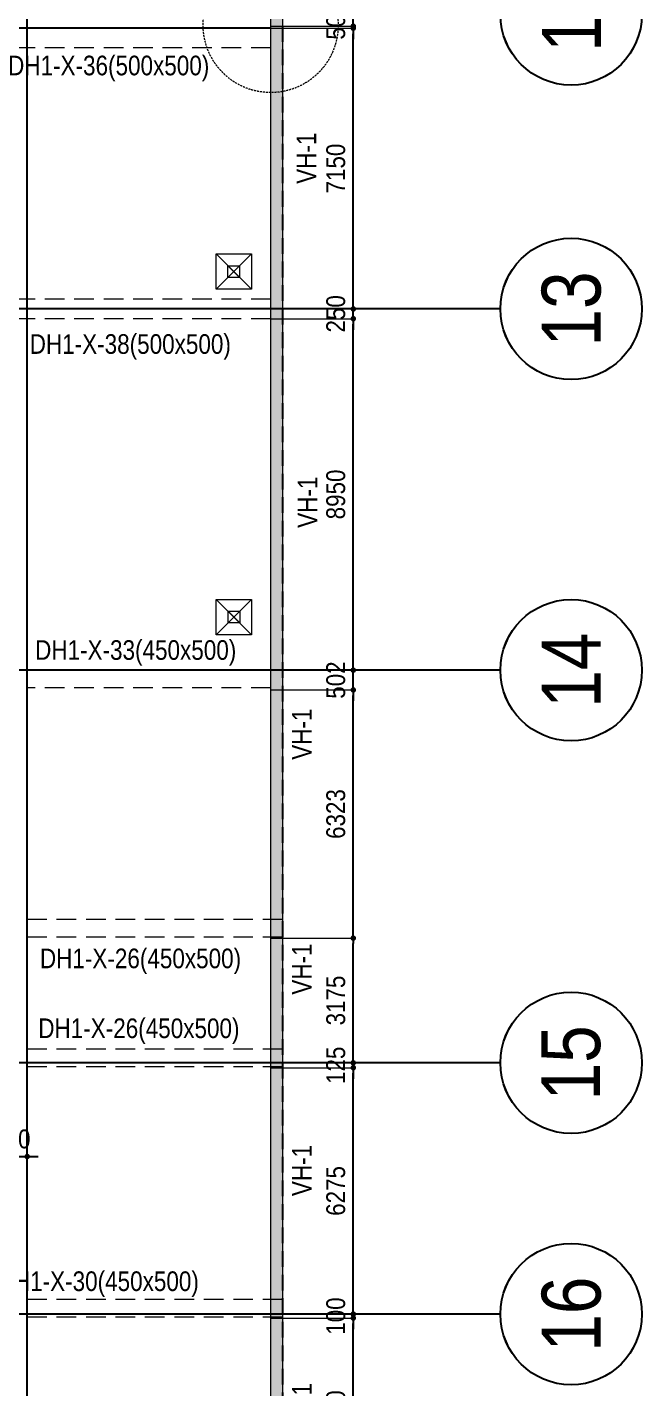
# Model space of a CAD drawing. Header units: millimetres. Extents: x 3718783 to 4027851, y 882487 to 1100782.
# Drawn here: x 3893729 to 3909382, y 948620 to 983271 of the extents above; entities that cross this region are included whole.
import ezdxf
from ezdxf.enums import TextEntityAlignment as Align

# ---------------------------------------------------------------- set-up
doc = ezdxf.new("R2010")
doc.units = ezdxf.units.MM
doc.header["$LTSCALE"] = 200
doc.header["$MEASUREMENT"] = 0
for name, pattern in [('CHG_XX_Cot_Ham 1$0$MB_Luoi truc$0$HTT Hidden 21', [3, 2, -1]), ('CHG_XX_Damsan_Ham 1$0$HIDDEN', [0.375, 0.25, -0.125]), ('CHG_XX_Luoi truc$0$MB_Luoi truc$0$Center101', [13, 10, -1, 1, -1]), ('HIDDEN', [0.375, 0.25, -0.125])]:
    doc.linetypes.add(name, pattern=pattern)
doc.layers.get('Defpoints').update_dxf_attribs({"color": 14, "lineweight": 0})
for name, color, linetype, lineweight in [('CHG_XX_Cot_Ham 1$0$Ap0302_PC', 150, 'Continuous', 9), ('CHG_XX_Cot_Ham 1$0$Ap0311_H', 8, 'Continuous', 15), ('CHG_XX_Damsan_Ham 1$0$DBAO', 3, 'Continuous', 13), ('CHG_XX_Damsan_Ham 1$0$DGIONG', 4, 'Continuous', 13), ('CHG_XX_Damsan_Ham 1$0$DMo', 254, 'CHG_XX_Damsan_Ham 1$0$HIDDEN', 9), ('CHG_XX_Damsan_Ham 1$0$Star Lo Mo', 5, 'Continuous', 13), ('Dim 200', 1, 'Continuous', 5), ('DMo', 254, 'HIDDEN', 9), ('MB_Luoi truc$0$Dim 300', 1, 'Continuous', 5)]:
    doc.layers.add(name, color=color, linetype=linetype, lineweight=lineweight)
for name, color, linetype in [('CHG_XX_Cot_Ham 1$0$MB_Cot ham$0$Concrete Line', 6, 'Continuous'), ('CHG_XX_Cot_Ham 1$0$mb_cot tang 1-3$0$Concrete Line', 6, 'Continuous'), ('CHG_XX_Damsan_Ham 1$0$GHI CHU', 7, 'Continuous'), ('CHG_XX_Luoi truc$0$Grid', 34, 'Continuous'), ('CHG_XX_Luoi truc$0$Grid Line', 251, 'CHG_XX_Luoi truc$0$MB_Luoi truc$0$Center101'), ('mb_cot tang 1-3$0$Concrete Line', 6, 'Continuous'), ('TEXT P X', 1, 'Continuous')]:
    doc.layers.add(name, color=color, linetype=linetype)
doc.styles.add('CHG_XX_Luoi truc$0$MB_Luoi truc$0$Grid A-F$0$VNI-HelveCB', font='VHELVCB_0.TTF')
doc.styles.add('MB_Luoi truc$0$Arial_C', font='arial.ttf', dxfattribs={"width": 0.85})
doc.styles.add('TTP-HelCon', font='VHELVCN_0.TTF')
doc.dimstyles.new('200', dxfattribs={"dimscale": 200, "dimtxt": 2.4, "dimasz": 0.7, "dimexe": 0.0003, "dimexo": 0, "dimgap": 1, "dimtad": 1, "dimdec": 0, "dimzin": 12, "dimdsep": 46, "dimtxsty": 'MB_Luoi truc$0$Arial_C', "dimblk": 'MB_Luoi truc$0$_Dot', "dimcen": 0.5, "dimclrd": 256, "dimclre": 8, "dimclrt": 1, "dimadec": 0, "dimazin": 0, "dimtfac": 1, "dimtdec": 0, "dimtix": 1, "dimtmove": 2, "dimatfit": 3, "dimldrblk": 'MB_Luoi truc$0$HTT Arrow 30', "dimfxl": 1, "dimtolj": 1, "dimtzin": 0, "dimlwe": -1, "dimarcsym": 0})

# ---------------------------------------------------------------- blocks, each defined once
blk = doc.blocks.new('*U401')
at = {"layer": 'CHG_XX_Luoi truc$0$Grid Line'}
blk.add_line((0, 0), (0, 608), dxfattribs=at)
at = {"layer": 'CHG_XX_Luoi truc$0$Grid', "lineweight": -2, "style": 'CHG_XX_Luoi truc$0$MB_Luoi truc$0$Grid A-F$0$VNI-HelveCB'}
for tag, p in [('GRIDSUB', (0, 617)), ('GRID', (0, -9))]:
    blk.add_attdef(tag, text='', height=5, dxfattribs=at).set_placement(p, align=Align.MIDDLE)
blk = doc.blocks.new('*U403')
at = {"layer": 'CHG_XX_Luoi truc$0$Grid', "lineweight": -2}
blk.add_line((0, -3), (0, 0), dxfattribs=at)
blk.add_circle((0, -9), 6, dxfattribs=at)
at = {"layer": 'CHG_XX_Luoi truc$0$Grid Line'}
blk.add_line((0, 0), (0, 438), dxfattribs=at)
at = {"layer": 'CHG_XX_Luoi truc$0$Grid', "lineweight": -2, "style": 'CHG_XX_Luoi truc$0$MB_Luoi truc$0$Grid A-F$0$VNI-HelveCB'}
for tag, p in [('GRIDSUB', (0, 447)), ('GRID', (0, -9))]:
    blk.add_attdef(tag, text='', height=5, dxfattribs=at).set_placement(p, align=Align.MIDDLE)
blk = doc.blocks.new('CHG_XX_Luoi truc')
at = {"layer": 'CHG_XX_Luoi truc$0$Grid', "xscale": 300, "yscale": 300, "zscale": 300}
blk.add_blockref('*U401', (99550, -12747), dxfattribs=at)
at = {"layer": 'CHG_XX_Luoi truc$0$Grid'}
ref = blk.add_blockref('*U403', (110703, 65550), dxfattribs=dict(at, xscale=300.0000000000013, yscale=300.0000000000013, zscale=300.0000000000013, rotation=90))
ref.add_attrib('GRID', '12', dxfattribs={"lineweight": -2, "height": 1500, "rotation": 90, "style": 'CHG_XX_Luoi truc$0$MB_Luoi truc$0$Grid A-F$0$VNI-HelveCB'}).set_placement((113403, 65550), align=Align.MIDDLE)
ref = blk.add_blockref('*U403', (110703, 58050), dxfattribs=dict(at, xscale=300.0000000000013, yscale=300.0000000000013, zscale=300.0000000000013, rotation=90))
ref.add_attrib('GRID', '13', dxfattribs={"lineweight": -2, "height": 1500, "rotation": 90, "style": 'CHG_XX_Luoi truc$0$MB_Luoi truc$0$Grid A-F$0$VNI-HelveCB'}).set_placement((113403, 58050), align=Align.MIDDLE)
ref = blk.add_blockref('*U403', (110703, 48850), dxfattribs=dict(at, xscale=300.0000000000013, yscale=300.0000000000013, zscale=300.0000000000013, rotation=90))
ref.add_attrib('GRID', '14', dxfattribs={"lineweight": -2, "height": 1500, "rotation": 90, "style": 'CHG_XX_Luoi truc$0$MB_Luoi truc$0$Grid A-F$0$VNI-HelveCB'}).set_placement((113403, 48850), align=Align.MIDDLE)
ref = blk.add_blockref('*U403', (110703, 38850), dxfattribs=dict(at, xscale=300.0000000000013, yscale=300.0000000000013, zscale=300.0000000000013, rotation=90))
ref.add_attrib('GRID', '15', dxfattribs={"lineweight": -2, "height": 1500, "rotation": 90, "style": 'CHG_XX_Luoi truc$0$MB_Luoi truc$0$Grid A-F$0$VNI-HelveCB'}).set_placement((113403, 38850), align=Align.MIDDLE)
ref = blk.add_blockref('*U403', (110703, 32450), dxfattribs=dict(at, xscale=300.0000000000013, yscale=300.0000000000013, zscale=300.0000000000013, rotation=90))
ref.add_attrib('GRID', '16', dxfattribs={"lineweight": -2, "height": 1500, "rotation": 90, "style": 'CHG_XX_Luoi truc$0$MB_Luoi truc$0$Grid A-F$0$VNI-HelveCB'}).set_placement((113403, 32450), align=Align.MIDDLE)
blk = doc.blocks.new('CHG_XX_Cot_Ham 1')
at = {"layer": 'CHG_XX_Cot_Ham 1$0$Ap0311_H'}
h = blk.add_hatch(color=256, dxfattribs=at)
h.dxf.hatch_style = 1
h.paths.add_polyline_path([(99639.2, 163400), (-10900, 163400), (-10900, 85450), (-300, 85450), (-300, 84050), (32350, 84050), (32350, -9000), (103575.5, -9000), (106050, -6022), (106050, 158254.3)])
h.paths.add_polyline_path([(99533.7, 163100), (105750, 158110.4), (105750, 90450), (105650, 90450), (105650, 90450), (105750, 90450), (105750, 13850), (105750, 13825.9), (105750, -5913.6), (103434.7, -8700), (93600, -8700), (32650, -8700), (32650, 84350), (0, 84350), (0, 85750), (-10600, 85750), (-10600, 163100), (93600, 163100)], flags=16)
at = {"layer": 'CHG_XX_Cot_Ham 1$0$Ap0302_PC'}
blk.add_lwpolyline([(32350, 84050), (-300, 84050), (-300, 85450), (-10900, 85450), (-10900, 163400), (99639.2, 163400), (106050, 158254.3), (106050, -6022), (103575.5, -9000), (32350, -9000)], close=True, dxfattribs=at)
blk.add_lwpolyline([(105750, 90444), (105750, -5913.6), (103434.7, -8700), (32650, -8700), (32650, 84350), (0, 84350), (0, 85750), (-10600, 85750), (-10600, 163100), (99533.7, 163100), (105750, 158110.4), (105750, 127475.9)], dxfattribs=at)
at = {"layer": 'CHG_XX_Cot_Ham 1$0$MB_Cot ham$0$Concrete Line', "linetype": 'CHG_XX_Cot_Ham 1$0$MB_Luoi truc$0$HTT Hidden 21'}
blk.add_lwpolyline([(99639.2, 163400), (106050, 158254.3), (106050, -6022), (103575.5, -9000), (32350, -9000), (32350, 84050), (-300, 84050), (-300, 85450), (-10900, 85450), (-10900, 163400)], close=True, dxfattribs=at)
at = {"layer": 'CHG_XX_Cot_Ham 1$0$mb_cot tang 1-3$0$Concrete Line'}
blk.add_blockref('CHG_XX_Luoi truc', (0, 0), dxfattribs=at)
blk = doc.blocks.new('CHG_XX_Damsan_Ham 1', base_point=(3089256, -609981))
at = {"layer": 'CHG_XX_Damsan_Ham 1$0$DBAO'}
blk.add_line((106050, 48848), (106050, 27450), dxfattribs=at)
blk.add_lwpolyline([(-10900, 85450), (-10900, 163400), (99639, 163400), (106050, 158250), (106050, -6022), (103576, -9000), (32350, -9000), (32350, 84050), (-300, 84050), (-300, 85450), (-10900, 85450)], dxfattribs=at)
at = {"layer": 'CHG_XX_Damsan_Ham 1$0$DMo', "ltscale": 10}
for p, q in [((105750, 64700), (98450, 64700)), ((105750, 58300), (98450, 58300)), ((105750, 57800), (98450, 57800)), ((98450, 48848), (106050, 48848)), ((105750, 48398), (99550, 48398)), ((99550, 48398), (99550, 42500)), ((106050, 42500), (99550, 42500)), ((106050, 42050), (99550, 42050)), ((99550, 42050), (99550, 39200)), ((106050, 39200), (99550, 39200)), ((106050, 38750), (99550, 38750)), ((99550, 38750), (99550, 32825)), ((106050, 32825), (99550, 32825)), ((106050, 32375), (99550, 32375)), ((99550, 32375), (99550, 27900))]:
    blk.add_line(p, q, dxfattribs=at)
at = {"layer": 'CHG_XX_Damsan_Ham 1$0$GHI CHU'}
blk.add_line((105750, 65200), (32650, 65200), dxfattribs=at)
at = {"layer": 'CHG_XX_Damsan_Ham 1$0$Star Lo Mo'}
for p, q in [((104359, 58550), (105259, 59450)), ((104359, 59450), (105259, 58550)), ((104366, 49752), (105266, 50652)), ((104366, 50652), (105266, 49752))]:
    blk.add_line(p, q, dxfattribs=at)
for points in [[(104359, 59450), (105259, 59450), (105259, 58550), (104359, 58550)], [(104659, 59150), (104959, 59150), (104959, 58849), (104659, 58849)], [(104659, 59150), (104959, 59150), (104959, 58849), (104659, 58849)], [(104659, 59150), (104959, 59150), (104959, 58849), (104659, 58849)], [(104366, 50652), (105266, 50652), (105266, 49752), (104366, 49752)], [(104666, 50353), (104966, 50353), (104966, 50052), (104666, 50052)], [(104666, 50353), (104966, 50353), (104966, 50052), (104666, 50052)], [(104666, 50352), (104966, 50352), (104966, 50052), (104666, 50052)]]:
    blk.add_lwpolyline(points, close=True, dxfattribs=at)
for points in [[(104659, 58849), (104959, 59150)], [(104659, 59150), (104959, 58849)], [(104659, 58849), (104959, 59150)], [(104659, 59150), (104959, 58849)], [(104666, 50052), (104966, 50353)], [(104666, 50353), (104966, 50052)], [(104666, 50052), (104966, 50353)], [(104666, 50353), (104966, 50052)]]:
    blk.add_lwpolyline(points, dxfattribs=at)
at = {"layer": 'CHG_XX_Damsan_Ham 1$0$DGIONG'}
blk.add_blockref('CHG_XX_Cot_Ham 1', (0, 0), dxfattribs=at)
blk = doc.blocks.new('MB_Luoi truc$0$_Dot')
at = {"color": 0, "linetype": 'ByBlock', "lineweight": -2}
blk.add_line((-0.5, 0), (-1, 0), dxfattribs=at)
at = {"color": 0, "linetype": 'ByBlock', "const_width": 0.5}
blk.add_lwpolyline([(-0.25, 0, 1), (0.25, 0, 1)], format="xyb", close=True, dxfattribs=at)
blk = doc.blocks.new('*D133')
at = {"layer": 'Defpoints', "color": 0, "transparency": 16777216}
for p in [(3893729, 954509), (3892629, 953032), (3893729, 953032)]:
    blk.add_point(p, dxfattribs=at)
at = {"layer": 'MB_Luoi truc$0$Dim 300', "lineweight": -2, "transparency": 16777216}
for p, q in [((3892489, 954509), (3892349, 954509)), ((3892629, 954509), (3893729, 954509)), ((3893869, 954509), (3894009, 954509))]:
    blk.add_line(p, q, dxfattribs=at)
at = {"layer": 'MB_Luoi truc$0$Dim 300', "color": 8, "transparency": 16777216}
for p, q in [((3892629, 953032), (3892629, 954509)), ((3893729, 953032), (3893729, 954509))]:
    blk.add_line(p, q, dxfattribs=at)
at = {"layer": 'MB_Luoi truc$0$Dim 300', "lineweight": -2, "transparency": 16777216, "xscale": 140, "yscale": 140, "zscale": 140}
blk.add_blockref('MB_Luoi truc$0$_Dot', (3892629, 954509), dxfattribs=at)
at = {"layer": 'MB_Luoi truc$0$Dim 300', "lineweight": -2, "transparency": 16777216, "xscale": 140, "yscale": 140, "zscale": 140, "rotation": 180}
blk.add_blockref('MB_Luoi truc$0$_Dot', (3893729, 954509), dxfattribs=at)
at = {"layer": 'MB_Luoi truc$0$Dim 300', "color": 1, "transparency": 16777216, "insert": (3893179, 954954), "char_height": 480, "attachment_point": 5, "style": 'MB_Luoi truc$0$Arial_C'}
blk.add_mtext('\\A1;1100', dxfattribs=at)
blk = doc.blocks.new('MB_Luoi truc$0$HTT Arrow 30')
blk.add_hatch(color=256).paths.add_polyline_path([(-2.5, 0.375), (-2.5, -0.375), (0, 0)])
at = {"color": 0, "linetype": 'ByBlock', "lineweight": -2}
for p, q in [((0, 0), (-2.5, 0.375)), ((-2.5, -0.375), (-2.5, 0.375)), ((0, 0), (-2.5, -0.375))]:
    blk.add_line(p, q, dxfattribs=at)
blk = doc.blocks.new('*D242')
at = {"layer": 'Defpoints', "color": 0, "transparency": 16777216}
for p in [(3899929, 950396), (3902034, 950396), (3899929, 945446)]:
    blk.add_point(p, dxfattribs=at)
at = {"layer": 'Dim 200', "color": 8, "transparency": 16777216}
for p, q in [((3899929, 950396), (3902034, 950396)), ((3899929, 945446), (3902034, 945446))]:
    blk.add_line(p, q, dxfattribs=at)
at = {"layer": 'Dim 200', "lineweight": -2, "transparency": 16777216}
blk.add_line((3902034, 945586), (3902034, 950256), dxfattribs=at)
at = {"layer": 'Dim 200', "lineweight": -2, "transparency": 16777216, "xscale": 140, "yscale": 140, "zscale": 140}
for p, rotation in [((3902034, 950396), 90), ((3902034, 945446), 270)]:
    blk.add_blockref('MB_Luoi truc$0$_Dot', p, dxfattribs=dict(at, rotation=rotation))
at = {"layer": 'Dim 200', "color": 1, "transparency": 16777216, "insert": (3901589, 947921), "char_height": 480, "attachment_point": 5, "rotation": 90, "style": 'MB_Luoi truc$0$Arial_C'}
blk.add_mtext('\\A1;4950', dxfattribs=at)
blk = doc.blocks.new('*D243')
at = {"layer": 'Defpoints', "color": 0, "transparency": 16777216}
for p in [(3899929, 950496), (3902034, 950496), (3899929, 950396)]:
    blk.add_point(p, dxfattribs=at)
at = {"layer": 'Dim 200', "color": 8, "transparency": 16777216}
for p, q in [((3899929, 950496), (3902034, 950496)), ((3899929, 950396), (3902034, 950396))]:
    blk.add_line(p, q, dxfattribs=at)
at = {"layer": 'Dim 200', "lineweight": -2, "transparency": 16777216}
for p, q in [((3902034, 950636), (3902034, 950776)), ((3902034, 950396), (3902034, 950496)), ((3902034, 950256), (3902034, 950116))]:
    blk.add_line(p, q, dxfattribs=at)
at = {"layer": 'Dim 200', "lineweight": -2, "transparency": 16777216, "xscale": 140, "yscale": 140, "zscale": 140}
for p, rotation in [((3902034, 950496), 270), ((3902034, 950396), 90)]:
    blk.add_blockref('MB_Luoi truc$0$_Dot', p, dxfattribs=dict(at, rotation=rotation))
at = {"layer": 'Dim 200', "color": 1, "transparency": 16777216, "insert": (3901589, 950446), "char_height": 480, "attachment_point": 5, "rotation": 90, "style": 'MB_Luoi truc$0$Arial_C'}
blk.add_mtext('\\A1;100', dxfattribs=at)
blk = doc.blocks.new('*D244')
at = {"layer": 'Defpoints', "color": 0, "transparency": 16777216}
for p in [(3899929, 956771), (3902034, 956771), (3899929, 950496)]:
    blk.add_point(p, dxfattribs=at)
at = {"layer": 'Dim 200', "color": 8, "transparency": 16777216}
for p, q in [((3899929, 956771), (3902034, 956771)), ((3899929, 950496), (3902034, 950496))]:
    blk.add_line(p, q, dxfattribs=at)
at = {"layer": 'Dim 200', "lineweight": -2, "transparency": 16777216}
blk.add_line((3902034, 950636), (3902034, 956631), dxfattribs=at)
at = {"layer": 'Dim 200', "lineweight": -2, "transparency": 16777216, "xscale": 140, "yscale": 140, "zscale": 140}
for p, rotation in [((3902034, 956771), 90), ((3902034, 950496), 270)]:
    blk.add_blockref('MB_Luoi truc$0$_Dot', p, dxfattribs=dict(at, rotation=rotation))
at = {"layer": 'Dim 200', "color": 1, "transparency": 16777216, "insert": (3901589, 953633), "char_height": 480, "attachment_point": 5, "rotation": 90, "style": 'MB_Luoi truc$0$Arial_C'}
blk.add_mtext('\\A1;6275', dxfattribs=at)
blk = doc.blocks.new('*D245')
at = {"layer": 'Defpoints', "color": 0, "transparency": 16777216}
for p in [(3899929, 956896), (3899929, 956771), (3902034, 956896)]:
    blk.add_point(p, dxfattribs=at)
at = {"layer": 'Dim 200', "lineweight": -2, "transparency": 16777216}
for p, q in [((3902034, 957036), (3902034, 957176)), ((3902034, 956771), (3902034, 956896)), ((3902034, 956631), (3902034, 956491))]:
    blk.add_line(p, q, dxfattribs=at)
at = {"layer": 'Dim 200', "color": 8, "transparency": 16777216}
for p, q in [((3899929, 956896), (3902034, 956896)), ((3899929, 956771), (3902034, 956771))]:
    blk.add_line(p, q, dxfattribs=at)
at = {"layer": 'Dim 200', "lineweight": -2, "transparency": 16777216, "xscale": 140, "yscale": 140, "zscale": 140}
for p, rotation in [((3902034, 956896), 270), ((3902034, 956771), 90)]:
    blk.add_blockref('MB_Luoi truc$0$_Dot', p, dxfattribs=dict(at, rotation=rotation))
at = {"layer": 'Dim 200', "color": 1, "transparency": 16777216, "insert": (3901589, 956833), "char_height": 480, "attachment_point": 5, "rotation": 90, "style": 'MB_Luoi truc$0$Arial_C'}
blk.add_mtext('\\A1;125', dxfattribs=at)
blk = doc.blocks.new('*D246')
at = {"layer": 'Defpoints', "color": 0, "transparency": 16777216}
for p in [(3899929, 960071), (3902034, 960071), (3899929, 956896)]:
    blk.add_point(p, dxfattribs=at)
at = {"layer": 'Dim 200', "color": 8, "transparency": 16777216}
for p, q in [((3899929, 960071), (3902034, 960071)), ((3899929, 956896), (3902034, 956896))]:
    blk.add_line(p, q, dxfattribs=at)
at = {"layer": 'Dim 200', "lineweight": -2, "transparency": 16777216}
blk.add_line((3902034, 957036), (3902034, 959931), dxfattribs=at)
at = {"layer": 'Dim 200', "lineweight": -2, "transparency": 16777216, "xscale": 140, "yscale": 140, "zscale": 140}
for p, rotation in [((3902034, 960071), 90), ((3902034, 956896), 270)]:
    blk.add_blockref('MB_Luoi truc$0$_Dot', p, dxfattribs=dict(at, rotation=rotation))
at = {"layer": 'Dim 200', "color": 1, "transparency": 16777216, "insert": (3901589, 958483), "char_height": 480, "attachment_point": 5, "rotation": 90, "style": 'MB_Luoi truc$0$Arial_C'}
blk.add_mtext('\\A1;3175', dxfattribs=at)
blk = doc.blocks.new('*D247')
at = {"layer": 'Defpoints', "color": 0, "transparency": 16777216}
for p in [(3899929, 966393), (3902034, 966393), (3899929, 960071)]:
    blk.add_point(p, dxfattribs=at)
at = {"layer": 'Dim 200', "color": 8, "transparency": 16777216}
for p, q in [((3899929, 966393), (3902034, 966393)), ((3899929, 960071), (3902034, 960071))]:
    blk.add_line(p, q, dxfattribs=at)
at = {"layer": 'Dim 200', "lineweight": -2, "transparency": 16777216}
blk.add_line((3902034, 960211), (3902034, 966253), dxfattribs=at)
at = {"layer": 'Dim 200', "lineweight": -2, "transparency": 16777216, "xscale": 140, "yscale": 140, "zscale": 140}
for p, rotation in [((3902034, 966393), 90), ((3902034, 960071), 270)]:
    blk.add_blockref('MB_Luoi truc$0$_Dot', p, dxfattribs=dict(at, rotation=rotation))
at = {"layer": 'Dim 200', "color": 1, "transparency": 16777216, "insert": (3901589, 963232), "char_height": 480, "attachment_point": 5, "rotation": 90, "style": 'MB_Luoi truc$0$Arial_C'}
blk.add_mtext('\\A1;6323', dxfattribs=at)
blk = doc.blocks.new('*D248')
at = {"layer": 'Defpoints', "color": 0, "transparency": 16777216}
for p in [(3899929, 966896), (3902034, 966896), (3899929, 966393)]:
    blk.add_point(p, dxfattribs=at)
at = {"layer": 'Dim 200', "lineweight": -2, "transparency": 16777216}
for p, q in [((3902034, 967036), (3902034, 967176)), ((3902034, 966393), (3902034, 966896)), ((3902034, 966253), (3902034, 966113))]:
    blk.add_line(p, q, dxfattribs=at)
at = {"layer": 'Dim 200', "color": 8, "transparency": 16777216}
for p, q in [((3899929, 966896), (3902034, 966896)), ((3899929, 966393), (3902034, 966393))]:
    blk.add_line(p, q, dxfattribs=at)
at = {"layer": 'Dim 200', "lineweight": -2, "transparency": 16777216, "xscale": 140, "yscale": 140, "zscale": 140}
for p, rotation in [((3902034, 966896), 270), ((3902034, 966393), 90)]:
    blk.add_blockref('MB_Luoi truc$0$_Dot', p, dxfattribs=dict(at, rotation=rotation))
at = {"layer": 'Dim 200', "color": 1, "transparency": 16777216, "insert": (3901589, 966644), "char_height": 480, "attachment_point": 5, "rotation": 90, "style": 'MB_Luoi truc$0$Arial_C'}
blk.add_mtext('\\A1;502', dxfattribs=at)
blk = doc.blocks.new('*D249')
at = {"layer": 'Defpoints', "color": 0, "transparency": 16777216}
for p in [(3899929, 975846), (3902034, 975846), (3899929, 966896)]:
    blk.add_point(p, dxfattribs=at)
at = {"layer": 'Dim 200', "color": 8, "transparency": 16777216}
for p, q in [((3899929, 975846), (3902034, 975846)), ((3899929, 966896), (3902034, 966896))]:
    blk.add_line(p, q, dxfattribs=at)
at = {"layer": 'Dim 200', "lineweight": -2, "transparency": 16777216}
blk.add_line((3902034, 967036), (3902034, 975706), dxfattribs=at)
at = {"layer": 'Dim 200', "lineweight": -2, "transparency": 16777216, "xscale": 140, "yscale": 140, "zscale": 140}
for p, rotation in [((3902034, 975846), 90), ((3902034, 966896), 270)]:
    blk.add_blockref('MB_Luoi truc$0$_Dot', p, dxfattribs=dict(at, rotation=rotation))
at = {"layer": 'Dim 200', "color": 1, "transparency": 16777216, "insert": (3901589, 971371), "char_height": 480, "attachment_point": 5, "rotation": 90, "style": 'MB_Luoi truc$0$Arial_C'}
blk.add_mtext('\\A1;8950', dxfattribs=at)
blk = doc.blocks.new('*D250')
at = {"layer": 'Defpoints', "color": 0, "transparency": 16777216}
for p in [(3899929, 976096), (3899929, 975846), (3902034, 976096)]:
    blk.add_point(p, dxfattribs=at)
at = {"layer": 'Dim 200', "lineweight": -2, "transparency": 16777216}
for p, q in [((3902034, 976236), (3902034, 976376)), ((3902034, 975846), (3902034, 976096)), ((3902034, 975706), (3902034, 975566))]:
    blk.add_line(p, q, dxfattribs=at)
at = {"layer": 'Dim 200', "color": 8, "transparency": 16777216}
for p, q in [((3899929, 976096), (3902034, 976096)), ((3899929, 975846), (3902034, 975846))]:
    blk.add_line(p, q, dxfattribs=at)
at = {"layer": 'Dim 200', "lineweight": -2, "transparency": 16777216, "xscale": 140, "yscale": 140, "zscale": 140}
for p, rotation in [((3902034, 976096), 270), ((3902034, 975846), 90)]:
    blk.add_blockref('MB_Luoi truc$0$_Dot', p, dxfattribs=dict(at, rotation=rotation))
at = {"layer": 'Dim 200', "color": 1, "transparency": 16777216, "insert": (3901589, 975971), "char_height": 480, "attachment_point": 5, "rotation": 90, "style": 'MB_Luoi truc$0$Arial_C'}
blk.add_mtext('\\A1;250', dxfattribs=at)
blk = doc.blocks.new('*D251')
at = {"layer": 'Defpoints', "color": 0, "transparency": 16777216}
for p in [(3899929, 983246), (3902034, 983246), (3899929, 976096)]:
    blk.add_point(p, dxfattribs=at)
at = {"layer": 'Dim 200', "color": 8, "transparency": 16777216}
for p, q in [((3899929, 983246), (3902034, 983246)), ((3899929, 976096), (3902034, 976096))]:
    blk.add_line(p, q, dxfattribs=at)
at = {"layer": 'Dim 200', "lineweight": -2, "transparency": 16777216}
blk.add_line((3902034, 976236), (3902034, 983106), dxfattribs=at)
at = {"layer": 'Dim 200', "lineweight": -2, "transparency": 16777216, "xscale": 140, "yscale": 140, "zscale": 140}
for p, rotation in [((3902034, 983246), 90), ((3902034, 976096), 270)]:
    blk.add_blockref('MB_Luoi truc$0$_Dot', p, dxfattribs=dict(at, rotation=rotation))
at = {"layer": 'Dim 200', "color": 1, "transparency": 16777216, "insert": (3901589, 979671), "char_height": 480, "attachment_point": 5, "rotation": 90, "style": 'MB_Luoi truc$0$Arial_C'}
blk.add_mtext('\\A1;7150', dxfattribs=at)
blk = doc.blocks.new('*D252')
at = {"layer": 'Defpoints', "color": 0, "transparency": 16777216}
for p in [(3899929, 983296), (3899929, 983246), (3902034, 983296)]:
    blk.add_point(p, dxfattribs=at)
at = {"layer": 'Dim 200', "lineweight": -2, "transparency": 16777216}
for p, q in [((3902034, 983436), (3902034, 983576)), ((3902034, 983246), (3902034, 983296)), ((3902034, 983106), (3902034, 982966))]:
    blk.add_line(p, q, dxfattribs=at)
at = {"layer": 'Dim 200', "color": 8, "transparency": 16777216}
for p, q in [((3899929, 983296), (3902034, 983296)), ((3899929, 983246), (3902034, 983246))]:
    blk.add_line(p, q, dxfattribs=at)
at = {"layer": 'Dim 200', "lineweight": -2, "transparency": 16777216, "xscale": 140, "yscale": 140, "zscale": 140}
for p, rotation in [((3902034, 983296), 270), ((3902034, 983246), 90)]:
    blk.add_blockref('MB_Luoi truc$0$_Dot', p, dxfattribs=dict(at, rotation=rotation))
at = {"layer": 'Dim 200', "color": 1, "transparency": 16777216, "insert": (3901589, 983271), "char_height": 480, "attachment_point": 5, "rotation": 90, "style": 'MB_Luoi truc$0$Arial_C'}
blk.add_mtext('\\A1;50', dxfattribs=at)
blk = doc.blocks.new('*D253')
at = {"layer": 'Defpoints', "color": 0, "transparency": 16777216}
for p in [(3899929, 991871), (3902034, 991871), (3899929, 983296)]:
    blk.add_point(p, dxfattribs=at)
at = {"layer": 'Dim 200', "color": 8, "transparency": 16777216}
for p, q in [((3899929, 991871), (3902034, 991871)), ((3899929, 983296), (3902034, 983296))]:
    blk.add_line(p, q, dxfattribs=at)
at = {"layer": 'Dim 200', "lineweight": -2, "transparency": 16777216}
blk.add_line((3902034, 983436), (3902034, 991731), dxfattribs=at)
at = {"layer": 'Dim 200', "lineweight": -2, "transparency": 16777216, "xscale": 140, "yscale": 140, "zscale": 140}
for p, rotation in [((3902034, 991871), 90), ((3902034, 983296), 270)]:
    blk.add_blockref('MB_Luoi truc$0$_Dot', p, dxfattribs=dict(at, rotation=rotation))
at = {"layer": 'Dim 200', "color": 1, "transparency": 16777216, "insert": (3901589, 987583), "char_height": 480, "attachment_point": 5, "rotation": 90, "style": 'MB_Luoi truc$0$Arial_C'}
blk.add_mtext('\\A1;8575', dxfattribs=at)

msp = doc.modelspace()

# ---------------------------------------------------------------- linework, layer by layer
at = {"layer": 'DMo'}
msp.add_circle((3899928.65102, 983325.7615), 1719.406, dxfattribs=at)

# ---------------------------------------------------------------- block references
msp.add_blockref('CHG_XX_Damsan_Ham 1', (6883434.59583, 308064.69934), dxfattribs=at)
at = {"layer": 'mb_cot tang 1-3$0$Concrete Line'}
msp.add_blockref('CHG_XX_Cot_Ham 1', (3794178.65102, 918045.71079), dxfattribs=at)
msp.add_blockref('CHG_XX_Cot_Ham 1', (3794178.65102, 918045.71079), dxfattribs=at)

# ---------------------------------------------------------------- texts
at = {"layer": 'TEXT P X', "color": 5, "style": 'TTP-HelCon'}
msp.add_text('DH1-X-36(500x500)', height=500, dxfattribs=at).set_placement((3893241.97851, 982045.55167))
at = {"layer": 'TEXT P X', "style": 'TTP-HelCon'}
for p in [(3901089.33413, 979281.46286), (3901120.11806, 970520.92215), (3900972.99813, 964613.52836), (3900972.99813, 958631.63736), (3900972.99813, 953501.69586), (3900972.99813, 947436.98436)]:
    msp.add_text('VH-1', height=500, rotation=90, dxfattribs=at).set_placement(p)
for s, p in [('DH1-X-38(500x500)', (3893792.07451, 974952.22229)), ('DH1-X-33(450x500)', (3893929.58951, 967159.28717)), ('DH1-X-26(450x500)', (3894052.30406, 959304.63772)), ('DH1-X-26(450x500)', (3894010.77706, 957525.78472)), ('DH1-X-30(450x500)', (3892976.44576, 951084.07997))]:
    msp.add_text(s, height=500, dxfattribs=at).set_placement(p)

# ---------------------------------------------------------------- dimensions: what is measured, and where the dimension line sits
at = {"layer": 'Dim 200'}
for base, p1, p2, picture, middle in [((3902033.9165, 991870.71079), (3899928.65102, 983295.71079), (3899928.65102, 991870.71079), '*D253', (3901588.84147, 987583.21079)), ((3902033.9165, 983295.71079), (3899928.65102, 983245.71079), (3899928.65102, 983295.71079), '*D252', (3901588.84147, 983270.71079)), ((3902033.9165, 983245.71079), (3899928.65102, 976095.71079), (3899928.64745, 983245.71079), '*D251', (3901588.84147, 979670.71079)), ((3902033.9165, 976095.71079), (3899928.65102, 975845.70343), (3899928.65102, 976095.71079), '*D250', (3901588.84147, 975970.70711)), ((3902033.9165, 975845.70343), (3899928.65102, 966895.71079), (3899928.65102, 975845.70343), '*D249', (3901588.84147, 971370.70711)), ((3902033.9165, 966895.71079), (3899928.65102, 966393.21966), (3899928.65102, 966895.71079), '*D248', (3901588.84147, 966644.46522)), ((3902033.9165, 966393.21966), (3899928.65102, 960070.71079), (3899928.65102, 966393.21966), '*D247', (3901588.67776, 963231.96522)), ((3902033.9165, 960070.71079), (3899928.65102, 956895.71079), (3899928.65102, 960070.71079), '*D246', (3901588.67776, 958483.21079)), ((3902033.9165, 956895.71079), (3899928.65102, 956770.71079), (3899928.65102, 956895.71079), '*D245', (3901588.84147, 956833.21079)), ((3902033.9165, 956770.71079), (3899928.65102, 950495.71079), (3899928.65102, 956770.71079), '*D244', (3901588.84147, 953633.21079)), ((3902033.9165, 950495.71079), (3899928.65102, 950395.71079), (3899928.65102, 950495.71079), '*D243', (3901588.84147, 950445.71079)), ((3902033.9165, 950395.71079), (3899928.65102, 945445.71065), (3899928.65102, 950395.71079), '*D242', (3901588.84147, 947920.71072))]:
    dim = msp.add_linear_dim(base=base, p1=p1, p2=p2, angle=90, dimstyle='200', override={"dimarcsym": 1}, dxfattribs=at)
    dim.commit()
    dim.dimension.update_dxf_attribs({"geometry": picture, "text_midpoint": middle})
at = {"layer": 'MB_Luoi truc$0$Dim 300'}
dim = msp.add_linear_dim(base=(3893728.65102, 954509.089), p1=(3892628.6494, 953031.6385), p2=(3893728.65102, 953031.6385), dimstyle='200', override={"dimarcsym": 1}, dxfattribs=at)
dim.commit()
dim.dimension.update_dxf_attribs({"geometry": '*D133', "text_midpoint": (3893178.65021, 954954.16403)})

doc.saveas('drawing.dxf')
